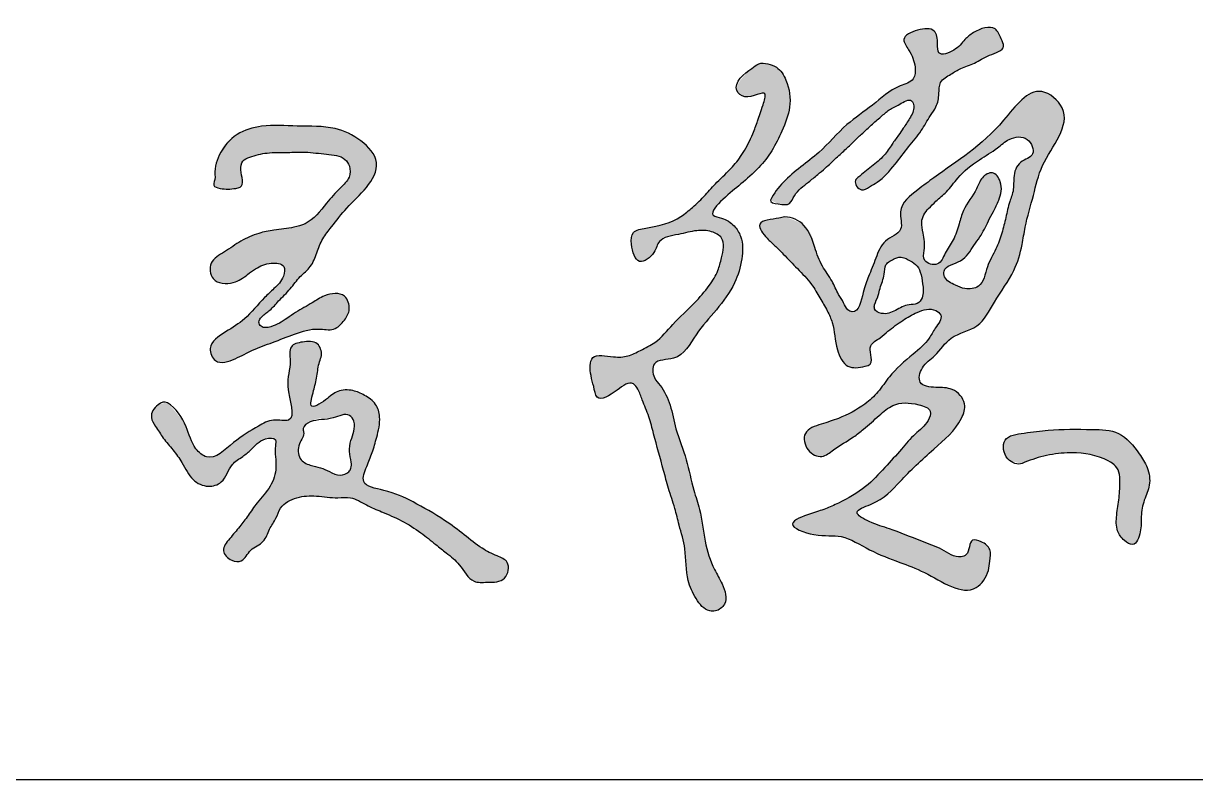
# Model space of a CAD drawing. Extents: x 174641 to 414490, y 73126 to 493158.
# Drawn here: x 276874 to 277976, y 337437 to 338148 of the extents above; entities that cross this region are included whole.
import ezdxf

# ---------------------------------------------------------------- set-up
doc = ezdxf.new("R2010")
doc.units = 0
doc.header["$LTSCALE"] = 1000
doc.header["$MEASUREMENT"] = 0
doc.layers.add('文字和字符', color=7, linetype='Continuous')

msp = doc.modelspace()

# ---------------------------------------------------------------- hatches: boundary and pattern name
at = {"layer": '文字和字符'}
h = msp.add_hatch(color=6, dxfattribs=at)
edge = h.paths.add_edge_path()
edge.add_spline(control_points=[(277576.7, 337981.8), (277576.8, 337982), (277589.9, 338002.5), (277604.6, 338012.3), (277626.7, 338029.6), (277645.4, 338052.3), (277673.6, 338070.7), (277691.2, 338088.1), (277712.5, 338093.2), (277713.1, 338109.6), (277708.6, 338120.6), (277698.1, 338134.9), (277715, 338142.7), (277732.2, 338144.2), (277734, 338130.4), (277733.1, 338116.2), (277751.2, 338122), (277758, 338132), (277769.3, 338141.6), (277787.6, 338147.9), (277792.6, 338134.6), (277798.8, 338123), (277780.7, 338118.2), (277769.6, 338110.4), (277756, 338106.3), (277746, 338099.8), (277734.8, 338093.9), (277735.2, 338080.9), (277733.3, 338070), (277725.3, 338059.4), (277718.4, 338045.9), (277705.9, 338031.6), (277693.4, 338014.6), (277681.3, 338000.7), (277669.8, 337994.6), (277661.3, 337988.4), (277654, 337998.9), (277662.3, 338006.1), (277671.2, 338013.1), (277683.2, 338022.7), (277690.3, 338033.7), (277696.4, 338042.1), (277702, 338050.1), (277707.6, 338058.8), (277712.7, 338067.4), (277708.8, 338078.6), (277697.5, 338071), (277688.3, 338067.5), (277680, 338059.4), (277671.4, 338052.7), (277663.4, 338044.9), (277655.5, 338037.5), (277647.4, 338029.5), (277637.9, 338021.2), (277629.3, 338012.8), (277620.4, 338005.4), (277610.5, 337997.1), (277600.1, 337989.6), (277594.9, 337976.7), (277585.5, 337976.6), (277576.7, 337981.8), (277576.7, 337981.8)], knot_values=[0, 0, 0, 0, 28.666202, 58.974239, 88.991361, 140.445622, 182.443945, 226.361589, 246.003405, 261.159642, 285.403493, 300.064839, 321.637432, 343.335684, 360.576762, 372.35608, 392.086641, 412.248863, 426.515031, 455.165125, 470.118963, 480.655269, 502.385008, 524.571649, 543.872014, 558.543079, 575.923356, 590.530581, 608.177969, 621.720424, 644.672751, 671.428143, 700.314854, 733.307285, 745.026327, 756.27632, 770.758758, 775.879479, 798.783005, 820.418083, 838.303351, 852.974217, 863.749723, 878.985175, 896.219108, 903.438329, 919.617985, 935.209773, 949.206114, 965.758141, 981.234157, 995.661007, 1010.855529, 1028.447768, 1048.105951, 1061.049743, 1076.480099, 1102.025547, 1114.040319, 1128.49753, 1139.678117, 1139.678117, 1139.678117, 1139.678117], degree=3, periodic=0)
h = msp.add_hatch(color=6, dxfattribs=at)
edge = h.paths.add_edge_path()
edge.add_spline(control_points=[(277558.9, 338105.6), (277558.7, 338105.4), (277537.3, 338088), (277555, 338074.7), (277574.9, 338088.4), (277568.5, 338068.1), (277564.9, 338057.4), (277559.2, 338041.7), (277551.8, 338027.1), (277540.4, 338011.5), (277526.8, 337999.9), (277515.3, 337986.3), (277504.2, 337975.5), (277487.1, 337961.3), (277468.3, 337956.5), (277445.6, 337953.4), (277445.3, 337938), (277450.8, 337918.2), (277468.3, 337930.7), (277471.2, 337946.6), (277490.3, 337949.1), (277505.8, 337953.5), (277520.3, 337953.4), (277534.8, 337945.7), (277530.9, 337929), (277527.4, 337914.2), (277518.3, 337899.7), (277503.8, 337883.1), (277485.4, 337866.7), (277471, 337848.4), (277455.2, 337840.8), (277442.4, 337834.3), (277427.7, 337833.7), (277405.7, 337839.2), (277406.9, 337817.8), (277410.5, 337807.2), (277413, 337790), (277431.8, 337802.3), (277445.6, 337813.1), (277453, 337802.6), (277456.4, 337792), (277462.5, 337778.2), (277468.3, 337755.9), (277474.6, 337733.5), (277480.6, 337709.9), (277486.6, 337693.1), (277491.1, 337673.9), (277497.8, 337651.8), (277496.6, 337627.1), (277505.6, 337607.4), (277515.1, 337595), (277526.6, 337594.9), (277537.5, 337603.2), (277532.1, 337620.5), (277521.3, 337637.6), (277514, 337661.8), (277511.7, 337687.4), (277502.9, 337712.2), (277498.3, 337738.2), (277487.4, 337764), (277483.3, 337788.5), (277475.6, 337805), (277465.7, 337815), (277464.8, 337832.9), (277492.9, 337829.5), (277505.5, 337856.7), (277526.3, 337878), (277543, 337901.3), (277550.5, 337925.4), (277551.1, 337945), (277542.3, 337958.7), (277533.3, 337964.7), (277516.9, 337967.3), (277534.9, 337986.1), (277548.3, 337996.2), (277565.5, 338011.5), (277578.6, 338028), (277587.9, 338047.4), (277596.7, 338069.5), (277593.8, 338091.5), (277584.7, 338106.8), (277573.9, 338110), (277566.3, 338111.8), (277559, 338105.6), (277558.9, 338105.6)], knot_values=[0, 0, 0, 0, 34.681641, 48.072065, 74.329964, 88.895095, 111.17035, 128.900452, 156.472867, 179.905372, 208.355087, 230.580725, 254.01719, 273.066721, 321.355231, 338.817261, 354.258199, 378.941826, 401.102047, 416.854172, 443.250134, 467.917341, 487.236589, 502.550058, 528.37671, 545.470375, 568.264653, 597.83009, 637.746529, 670.902739, 692.464096, 710.354936, 729.186846, 756.230528, 779.82652, 794.347921, 809.198107, 836.695152, 859.380582, 868.55181, 883.814404, 907.197348, 930.393917, 979.907693, 1004.230046, 1031.618366, 1054.147615, 1086.172461, 1127.622089, 1153.330618, 1177.300132, 1184.664421, 1199.389772, 1226.047392, 1247.395311, 1286.378592, 1328.318353, 1354.32781, 1395.269823, 1437.957794, 1469.914352, 1498.680239, 1511.344868, 1529.007775, 1555.105752, 1597.804477, 1639.655016, 1682.119963, 1714.682311, 1744.156119, 1760.024332, 1779.437309, 1790.885943, 1814.731193, 1846.001898, 1877.602297, 1905.335657, 1934.233701, 1967.004059, 2002.481722, 2023.475353, 2035.765847, 2047.212297, 2058.363573, 2058.363573, 2058.363573, 2058.363573], degree=3, periodic=0)
h = msp.add_hatch(color=6, dxfattribs=at)
edge = h.paths.add_edge_path()
edge.add_spline(control_points=[(277590, 337965.9), (277590.2, 337965.9), (277614.9, 337958.8), (277617, 337938.4), (277624.3, 337919.8), (277634.6, 337906.7), (277639.4, 337894.1), (277645.5, 337885.9), (277647.8, 337878.9), (277659.2, 337873.7), (277663.2, 337895.3), (277668.8, 337910.3), (277675.8, 337927), (277681.8, 337944.9), (277703.4, 337951.6), (277694.5, 337975.7), (277713.5, 337990.4), (277747.4, 338015.8), (277786.2, 338039.1), (277823.9, 338095.1), (277866.6, 338059.7), (277831.8, 338022.9), (277824.2, 337985.8), (277816.3, 337961), (277813.1, 337937), (277805.6, 337911.8), (277787.6, 337888.9), (277773.7, 337860), (277745.2, 337855.9), (277733.4, 337835.6), (277718.5, 337826.7), (277713.8, 337807.3), (277732.9, 337805), (277748.3, 337806), (277761.9, 337791.7), (277753.7, 337767.5), (277728.5, 337747.1), (277699.1, 337718.8), (277681.5, 337698.1), (277651.3, 337689), (277672.8, 337677), (277691.4, 337672.4), (277715.2, 337661.9), (277737.3, 337654.5), (277750.8, 337644.3), (277764.3, 337648.9), (277762.5, 337664.7), (277776.2, 337660.5), (277784.6, 337654), (277782.6, 337642.8), (277781.7, 337630.1), (277763.8, 337603.8), (277728.3, 337630.3), (277696.5, 337641.6), (277670, 337651.5), (277644, 337668.5), (277621.3, 337664.1), (277586.8, 337676.9), (277614.1, 337687.1), (277627.5, 337690.9), (277645.6, 337699.3), (277665.7, 337710.3), (277683.7, 337729.8), (277698.9, 337746.4), (277711.8, 337762.1), (277723.9, 337770.6), (277729.2, 337785.5), (277710.9, 337791.3), (277693.4, 337792.2), (277677.8, 337778.2), (277666, 337768), (277651.9, 337756.4), (277638.4, 337749.7), (277624.9, 337737.9), (277609.6, 337745.5), (277605.7, 337765.2), (277624.8, 337771.4), (277643.8, 337777.1), (277662.9, 337786.9), (277678.3, 337801.3), (277690.2, 337819.7), (277708, 337834.6), (277724.9, 337848.7), (277730.9, 337861.8), (277740, 337872.1), (277728.6, 337881.2), (277714.5, 337877), (277700.4, 337868.5), (277688.7, 337860.2), (277679.6, 337851.6), (277669.2, 337846.5), (277670.7, 337836.5), (277672.5, 337827.2), (277661.5, 337824.5), (277647.1, 337822.3), (277636.7, 337843.9), (277637.2, 337862.3), (277629.7, 337878.3), (277622.8, 337890), (277614.7, 337904.2), (277601.9, 337917.1), (277590.5, 337929), (277581, 337939), (277572.2, 337945.9), (277560.9, 337963.2), (277577.8, 337963.2), (277589.9, 337965.9), (277590, 337965.9)], knot_values=[0, 0, 0, 0, 27.432872, 59.395361, 85.693134, 109.085552, 128.362609, 140.996926, 151.763291, 157.712951, 186.698752, 208.876995, 234.201156, 260.084919, 284.937489, 307.779824, 344.178191, 370.603449, 488.346466, 550.578274, 584.928952, 664.213103, 704.923077, 747.845979, 770.989275, 806.181381, 854.934517, 893.286489, 930.483071, 961.790102, 984.548855, 1003.508451, 1024.718144, 1046.34914, 1071.076056, 1090.271471, 1144.396456, 1205.241891, 1253.920649, 1274.470919, 1294.501491, 1322.334343, 1367.576566, 1396.031299, 1422.826029, 1429.955148, 1450.476244, 1461.8652, 1477.100741, 1492.069997, 1504.375793, 1531.897919, 1602.108595, 1637.124251, 1679.750326, 1720.374244, 1756.060039, 1787.456838, 1814.277484, 1834.999527, 1853.438436, 1895.015251, 1930.254648, 1962.79728, 1989.05807, 2013.552032, 2026.034617, 2043.218025, 2076.933867, 2099.023719, 2126.230041, 2142.894352, 2174.050972, 2191.234509, 2210.914373, 2232.75608, 2256.675267, 2280.357753, 2319.727615, 2342.899389, 2367.60531, 2410.353703, 2439.962666, 2455.364827, 2473.851128, 2482.49724, 2507.041751, 2528.398061, 2552.516989, 2565.753289, 2581.839762, 2593.467441, 2605.690383, 2613.252568, 2635.359714, 2661.00506, 2697.047344, 2713.801275, 2733.175864, 2753.931383, 2781.462056, 2807.917281, 2823.476427, 2837.489503, 2858.153182, 2884.370537, 2892.288582, 2892.288582, 2892.288582, 2892.288582], degree=3, periodic=0)
edge = h.paths.add_edge_path(flags=16)
edge.add_spline(control_points=[(277725.2, 337973.8), (277725.1, 337973.7), (277716, 337961.4), (277721.3, 337949.2), (277721.8, 337937.3), (277719, 337922.9), (277735.8, 337918.8), (277740.6, 337933.2), (277749.1, 337944.1), (277753.7, 337958.4), (277758.2, 337975.6), (277769.4, 337988.5), (277774.1, 338002.9), (277786, 338010.6), (277795.5, 337996.8), (277792.4, 337983.1), (277786.4, 337971.5), (277780.2, 337960.1), (277775.2, 337948.8), (277765.7, 337936.8), (277758.3, 337922.5), (277738.7, 337920.1), (277740, 337906.4), (277749.7, 337902.2), (277760, 337897.2), (277776.6, 337899.5), (277779.1, 337919.7), (277788.5, 337934.7), (277794.2, 337950.5), (277797.9, 337965.5), (277800.7, 337979.2), (277805.7, 337991.3), (277804.4, 338004.2), (277808.9, 338018.7), (277827.4, 338022.9), (277818.9, 338043.3), (277800.8, 338040.5), (277788.7, 338028.9), (277770.9, 338019), (277754.2, 338006.1), (277742.9, 337989.2), (277734, 337983.2), (277725.3, 337973.8), (277725.2, 337973.8)], knot_values=[0, 0, 0, 0, 19.744507, 34.157131, 56.912893, 69.911234, 87.399526, 104.154629, 124.530072, 146.715715, 165.190697, 198.370593, 214.639562, 229.161561, 244.798567, 268.894407, 285.44538, 299.384274, 322.908118, 336.418052, 363.110061, 388.511726, 395.681319, 413.735699, 426.886572, 444.721671, 472.606193, 498.451489, 520.637008, 541.419327, 562.830776, 579.059192, 594.65128, 616.732747, 635.831876, 655.966223, 679.349301, 698.350322, 726.390651, 763.332051, 786.837613, 805.134121, 818.66464, 818.66464, 818.66464, 818.66464], degree=3, periodic=0)
edge = h.paths.add_edge_path(flags=16)
edge.add_spline(control_points=[(277693.5, 337926.8), (277693.4, 337926.8), (277682.3, 337921.7), (277684.8, 337910.2), (277679.6, 337901.2), (277678.2, 337891), (277674.4, 337885.4), (277673.7, 337877.7), (277683.3, 337873.4), (277694.5, 337877.6), (277704.4, 337884.3), (277714.8, 337883), (277721.1, 337891.6), (277719.7, 337902.5), (277718.4, 337913.4), (277713.5, 337921.8), (277705.5, 337925.7), (277700.2, 337929.6), (277693.5, 337926.9), (277693.5, 337926.8)], knot_values=[0, 0, 0, 0, 14.292967, 26.663458, 46.005146, 55.397894, 68.805265, 74.060786, 84.885427, 103.559239, 122.783611, 133.392057, 143.205535, 161.756698, 177.271697, 189.090572, 200.297464, 212.920328, 218.424594, 218.424594, 218.424594, 218.424594], degree=3, periodic=0)
h = msp.add_hatch(color=6, dxfattribs=at)
edge = h.paths.add_edge_path()
edge.add_spline(control_points=[(277054.4, 338003.2), (277054.3, 338003.4), (277056.7, 338030.2), (277073.5, 338044.2), (277101.2, 338053.8), (277132.2, 338050.2), (277165.1, 338052.2), (277191.4, 338039.6), (277212, 338017.7), (277197.1, 337991.5), (277178.4, 337976.1), (277165.8, 337958.7), (277154.9, 337945.6), (277149.9, 337932.3), (277145.2, 337918.7), (277133.5, 337910.1), (277125.4, 337897.6), (277114.7, 337888.2), (277106.7, 337878.1), (277099, 337873.6), (277094.3, 337867.5), (277098.3, 337861), (277110.1, 337862.8), (277119.9, 337869), (277132.2, 337877.8), (277144.6, 337884.1), (277157.9, 337893.3), (277176.9, 337896.1), (277182.3, 337879.2), (277176.1, 337868.1), (277166.1, 337858.1), (277148.3, 337862.3), (277129.2, 337856), (277109.2, 337848.1), (277089.7, 337841.3), (277074.4, 337832.4), (277054.5, 337825.6), (277046.2, 337846.7), (277065.2, 337858.4), (277084.2, 337870.1), (277097, 337886.8), (277110.4, 337899.1), (277118.9, 337907.3), (277121, 337922), (277104.9, 337923.2), (277094.1, 337918.8), (277083.4, 337910.5), (277071.6, 337902.1), (277050.4, 337903.4), (277048.2, 337924.9), (277064.3, 337933.3), (277078.2, 337943.7), (277094.2, 337950.7), (277111.2, 337954.1), (277125.9, 337955.3), (277145, 337960.4), (277157.4, 337977), (277170.2, 337991.7), (277181.4, 338001.8), (277181.9, 338013.2), (277174.8, 338023.7), (277158, 338024.8), (277140.4, 338027.5), (277121.6, 338026.3), (277103.9, 338026.8), (277090, 338023.6), (277079.1, 338018.9), (277077.5, 338007.7), (277082.9, 337994.4), (277069.9, 337991.9), (277062.7, 337992.1), (277050.5, 337994), (277054.4, 338003.1), (277054.4, 338003.2)], knot_values=[0, 0, 0, 0, 29.30094, 65.038017, 98.639858, 145.229586, 194.795516, 232.114749, 266.925891, 301.913022, 339.267477, 370.852415, 390.177296, 409.795645, 429.660369, 448.333163, 468.729795, 490.881928, 507.437968, 521.157629, 529.07634, 535.254347, 547.876184, 571.501508, 585.319952, 610.337259, 628.877614, 654.734455, 672.908705, 688.379255, 706.720612, 726.29753, 758.239497, 788.950264, 816.810279, 842.152582, 868.097908, 885.262369, 914.728674, 944.648733, 982.813695, 999.650213, 1020.22886, 1032.723569, 1049.493141, 1071.095002, 1083.923681, 1105.362623, 1132.075217, 1152.211283, 1174.931511, 1200.704595, 1226.158921, 1246.312234, 1272.681377, 1287.962092, 1326.688213, 1353.277295, 1371.722858, 1386.128581, 1396.514529, 1421.520631, 1449.460288, 1472.518928, 1499.291724, 1522.558099, 1533.076665, 1544.456492, 1567.099854, 1573.093813, 1593.678612, 1602.883204, 1613.437455, 1613.437455, 1613.437455, 1613.437455], degree=3, periodic=0)
h = msp.add_hatch(color=6, dxfattribs=at)
edge = h.paths.add_edge_path()
edge.add_spline(control_points=[(277009.5, 337791.2), (277009.8, 337791), (277031, 337769), (277032.3, 337750.5), (277051.1, 337733.8), (277072.1, 337755.9), (277091.3, 337766.9), (277108, 337777), (277133.5, 337770.1), (277118.3, 337807.4), (277126.6, 337825.4), (277123.1, 337845.2), (277137.5, 337848.9), (277151.4, 337849.7), (277155.7, 337837.2), (277151.3, 337827.5), (277150.6, 337816.1), (277147.4, 337804.1), (277145.1, 337795.8), (277143, 337783.8), (277160.2, 337794.5), (277168.4, 337803.3), (277183.7, 337803.8), (277195.3, 337798.1), (277206.4, 337791), (277210.6, 337775.4), (277206.7, 337760.2), (277202.4, 337744.3), (277197.1, 337731.9), (277189.7, 337712.9), (277218.4, 337708.7), (277241.4, 337697.9), (277267.5, 337683.2), (277288.1, 337667.6), (277303.8, 337654.6), (277317.5, 337647.6), (277332.5, 337642.3), (277328.3, 337622), (277311.6, 337622.7), (277294.1, 337621.4), (277285.7, 337639.1), (277272.8, 337649.1), (277260.5, 337658.9), (277247.2, 337669.9), (277230.2, 337680.5), (277212.4, 337688.2), (277196.3, 337694.6), (277183.5, 337703.3), (277166.9, 337701), (277150.3, 337704), (277131.3, 337703.4), (277115.9, 337695.2), (277111.9, 337681.8), (277104.9, 337672.5), (277101.1, 337658.8), (277086.7, 337654.7), (277081.4, 337641), (277068.6, 337642.2), (277058.7, 337652.2), (277068.9, 337664.4), (277077.1, 337674.1), (277085.9, 337685.5), (277092.7, 337696), (277100.3, 337704.7), (277108.3, 337714.7), (277113.4, 337731.4), (277109.7, 337744.9), (277112.5, 337758.6), (277097.1, 337757.8), (277090.3, 337748.4), (277080, 337740.1), (277067.5, 337732.8), (277063.9, 337715.9), (277046.9, 337711), (277031.3, 337718.3), (277024.5, 337733.9), (277014.9, 337746.9), (277005.6, 337757.5), (276999.2, 337767.8), (276992.5, 337778.3), (276996.7, 337790.2), (277009.4, 337791.2), (277009.5, 337791.2)], knot_values=[0, 0, 0, 0, 39.878613, 71.084001, 88.571602, 128.557403, 167.51423, 188.674821, 208.323573, 251.533868, 286.022948, 304.040745, 319.866458, 339.38013, 355.294206, 363.866941, 383.035676, 402.399015, 414.36713, 422.122541, 442.348267, 461.81608, 481.686971, 497.958095, 516.551099, 533.839574, 560.727072, 581.394562, 601.159722, 620.894041, 649.426299, 690.673374, 738.289465, 770.144861, 799.264352, 821.404135, 836.808472, 857.647162, 880.926807, 898.121658, 926.751504, 950.035011, 967.352307, 991.998193, 1021.862108, 1050.46209, 1072.140687, 1094.880373, 1111.335022, 1139.52005, 1164.970822, 1190.259232, 1204.665599, 1221.240117, 1239.017221, 1259.177234, 1277.618397, 1289.978389, 1306.483927, 1324.261031, 1344.706721, 1362.799886, 1383.241029, 1396.927367, 1410.79459, 1436.58756, 1464.687551, 1472.224323, 1485.322698, 1508.470744, 1522.732623, 1540.039638, 1566.844928, 1584.840343, 1605.723939, 1632.903668, 1653.059236, 1673.030566, 1691.341619, 1704.216169, 1722.92022, 1735.167177, 1735.167177, 1735.167177, 1735.167177], degree=3, periodic=0)
edge = h.paths.add_edge_path(flags=16)
edge.add_spline(control_points=[(277137.2, 337766.9), (277137.3, 337767), (277148.9, 337780.2), (277162.5, 337772.9), (277179.2, 337783.2), (277186.1, 337773.1), (277185.2, 337764.3), (277181.7, 337755.4), (277179.8, 337745.2), (277182.6, 337736.9), (277182.6, 337730.1), (277179.4, 337724.7), (277171.1, 337721.9), (277162.3, 337726.1), (277153.3, 337730.5), (277143.4, 337731.9), (277132, 337737.9), (277132.2, 337753.4), (277138.6, 337759), (277137.2, 337766.9), (277137.2, 337766.9)], knot_values=[0, 0, 0, 0, 12.518583, 43.117128, 64.43384, 73.999097, 86.909074, 99.916825, 114.388405, 128.459585, 136.124934, 141.701946, 153.518143, 168.483557, 180.957273, 194.904784, 210.427714, 229.577537, 246.211116, 250.540926, 250.540926, 250.540926, 250.540926], degree=3, periodic=0)
h = msp.add_hatch(color=6, dxfattribs=at)
edge = h.paths.add_edge_path()
edge.add_spline(control_points=[(277813.3, 337734.2), (277813.5, 337734.3), (277836.6, 337743.2), (277858.4, 337744.6), (277884.3, 337742.7), (277904.1, 337731.3), (277905.4, 337716.1), (277904.5, 337702), (277901.8, 337686.3), (277901.1, 337671.3), (277907.9, 337662.2), (277919.3, 337654.4), (277925.7, 337671.1), (277924.4, 337684.4), (277927.3, 337699.7), (277934.5, 337714), (277931.8, 337730.3), (277921.4, 337746.7), (277906.1, 337765.5), (277873.1, 337766.4), (277843.4, 337766.4), (277817.1, 337762.9), (277793.9, 337760.3), (277793.7, 337736), (277813.2, 337734.1), (277813.3, 337734.2)], knot_values=[0, 0, 0, 0, 27.563865, 56.695241, 102.242536, 124.004216, 136.411448, 158.63331, 179.899671, 199.3513, 213.673571, 224.845605, 243.023995, 261.921703, 282.270986, 301.572813, 323.389476, 342.524862, 378.241957, 410.829433, 464.696782, 494.311037, 519.262799, 542.254368, 560.867544, 560.867544, 560.867544, 560.867544], degree=3, periodic=0)

# ---------------------------------------------------------------- linework, layer by layer
msp.add_line((270741.1, 337436.9), (278741.1, 337436.9))
at = {"layer": '文字和字符', "color": 6}
for points, start_tangent, end_tangent in [([(277576.7, 337981.8), (277588.7, 337998.6), (277605.1, 338013), (277622, 338026.6), (277648.4, 338052.7), (277672.4, 338071.1), (277698.4, 338089.1), (277710.8, 338095.9), (277712.4, 338106.7), (277706.4, 338123.1), (277702, 338132.7), (277714.8, 338141.5), (277730.5, 338140.7), (277733.7, 338128.7), (277734.9, 338120.3), (277748.9, 338122.7), (277759.4, 338132.7), (277767.4, 338139.2), (277787.7, 338142.7), (277793.3, 338133.5), (277795.7, 338126.3), (277782.5, 338117.9), (277768.3, 338110.6), (277755.4, 338105.4), (277746.2, 338100.2), (277736.5, 338092.3), (277734.9, 338081.9), (277732.1, 338069.5), (277726.9, 338061.2), (277718.3, 338047.1), (277706.4, 338031.8), (277693.6, 338015.4), (277676.8, 337998.6), (277669.6, 337994.2), (277662, 337991.4), (277656.4, 338000.2), (277658.8, 338003), (277671.6, 338013.4), (277683.2, 338023.8), (277690.8, 338034.2), (277697, 338042.9), (277701.4, 338049.3), (277707.3, 338058.5), (277711.2, 338070.3), (277709.2, 338075.1), (277698, 338071.9), (277688.1, 338066.6), (277680.4, 338060.1), (277671.3, 338052.3), (277663.2, 338044.7), (277655.6, 338037.6), (277647.7, 338030), (277638.4, 338021.4), (277628, 338011.8), (277620.9, 338005.8), (277612.3, 337998.7), (277599.1, 337985.8), (277594.3, 337978.6), (277583.9, 337978.2), (277576.7, 337981.8)], (0.427331, 0.904095), (0.427331, 0.904095)), ([(277558.9, 338105.6), (277544.9, 338084.8), (277552.5, 338078.9), (277571.3, 338081.6), (277569.5, 338071.3), (277564.4, 338056.1), (277559.9, 338044.1), (277550.8, 338026.4), (277540.7, 338012.9), (277526.1, 337998.5), (277515.3, 337986.7), (277503.2, 337974.9), (277492.4, 337966.4), (277459.4, 337955.4), (277447.6, 337951.2), (277445.9, 337940.2), (277453.5, 337924.1), (277467, 337932.6), (277472.1, 337942.7), (277489.9, 337949.5), (277507.3, 337953), (277521.2, 337952), (277530.5, 337946.1), (277530.5, 337927.5), (277527.1, 337915.6), (277518.9, 337901.4), (277505.1, 337885.2), (277484.8, 337864.9), (277467.9, 337848), (277454.3, 337840.4), (277442.5, 337835.3), (277428.9, 337834.4), (277409.5, 337833.6), (277407.8, 337816.7), (277410.3, 337806.5), (277413.7, 337796.4), (277432.3, 337803.1), (277447.6, 337809), (277451.8, 337804), (277456, 337793.8), (277462.1, 337778.1), (277466.7, 337762), (277476, 337727.6), (277480.7, 337710.7), (277486.6, 337691.9), (277490.7, 337676.2), (277496, 337653.7), (277499.2, 337624), (277506.6, 337607), (277519.4, 337595.4), (277524.7, 337595.4), (277533.2, 337601.7), (277531.1, 337620.8), (277523.9, 337634.4), (277515.1, 337661.1), (277509.8, 337690.9), (277504.5, 337708.9), (277497.3, 337737.5), (277487.7, 337766.7), (277482.1, 337789), (277472.7, 337807.5), (277467.4, 337814.9), (277467.4, 337827.7), (277485.4, 337833), (277506.6, 337855.2), (277525.7, 337878.6), (277542.7, 337904), (277549.6, 337926.5), (277548.4, 337947.7), (277542.4, 337957.4), (277530.5, 337964.8), (277522.7, 337967.6), (277531.7, 337982.3), (277548.8, 337996.9), (277565.5, 338012.4), (277577.8, 338028.2), (277587.3, 338046.7), (277594.5, 338069.2), (277591.1, 338094.5), (277582.1, 338106.7), (277573.9, 338109.9), (277565.6, 338109.9), (277558.9, 338105.6)], (-0.854695, -0.51913), (-0.854695, -0.51913)), ([(277590, 337965.9), (277608, 337957.9), (277618.2, 337937.2), (277625.4, 337919.7), (277634.4, 337905.4), (277640.6, 337893), (277645.3, 337885.2), (277649.4, 337878.6), (277653.3, 337876.8), (277663.7, 337894.9), (277668.8, 337910), (277675.6, 337927), (277684.7, 337943.2), (277698.8, 337954.3), (277698.8, 337970.8), (277715, 337991.4), (277730.2, 338002.8), (277795.7, 338056.8), (277831.5, 338083.8), (277850.8, 338068.4), (277832.4, 338014.3), (277823.7, 337986.2), (277816, 337956.3), (277813.1, 337939.9), (277805.4, 337915.7), (277787, 337885.8), (277770.6, 337863.5), (277746.4, 337851.9), (277730.9, 337835.5), (277719.3, 337823.9), (277717.4, 337810.4), (277731.9, 337805.6), (277747.4, 337803.6), (277759, 337790.1), (277756.1, 337776.6), (277730, 337747.6), (277698.4, 337717.2), (277670.7, 337695.6), (277657.9, 337688.2), (277669.4, 337679.4), (277688.3, 337672.7), (277718.7, 337661), (277737.6, 337653.1), (277755.7, 337646.4), (277760.5, 337648.4), (277766.5, 337661.9), (277774.6, 337660.5), (277782.7, 337653.1), (277782.7, 337642.3), (277781.4, 337633.6), (277769.9, 337617.4), (277721.3, 337631.5), (277698, 337641.1), (277669.7, 337653), (277643.1, 337665.3), (277617.4, 337667.3), (277597.2, 337677.4), (277614.1, 337686.8), (277628.2, 337691.5), (277640.4, 337696.9), (277666, 337712.4), (277684.1, 337730.3), (277699.8, 337747.7), (277712.6, 337761.7), (277724.7, 337774.5), (277726.7, 337783.2), (277715.9, 337789.3), (277691.7, 337788.6), (277678.8, 337779.2), (277664, 337766.4), (277654.5, 337759), (277635.7, 337746.8), (277624.9, 337740.8), (277612, 337746.8), (277609.3, 337762.3), (277624.2, 337771.1), (277640.4, 337776.5), (277665.3, 337790), (277677.5, 337801.4), (277688.3, 337815.6), (277710.6, 337836.8), (277725.7, 337851.9), (277731.4, 337861.4), (277736.6, 337873.7), (277732, 337877.9), (277714.4, 337876.2), (277701, 337868.6), (277687, 337858.4), (277679.6, 337852.3), (277670.8, 337844.8), (277670.8, 337836.4), (277670.4, 337827.6), (277665.4, 337825.5), (277649.4, 337825.5), (277639.4, 337841), (277634.6, 337866.5), (277629.9, 337877.6), (277623, 337889.8), (277615.1, 337902.5), (277601.8, 337917.3), (277588.6, 337931), (277580.7, 337938.9), (277573.3, 337945.8), (277566.4, 337959), (277584.4, 337964.8), (277590, 337965.9)], (0.998657, 0.051807), (0.998657, 0.051807)), ([(277054.4, 338003.2), (277058.3, 338024), (277075.1, 338043.4), (277098.1, 338051.2), (277131.6, 338051.3), (277167.3, 338049), (277191.5, 338037.4), (277206.2, 338017), (277196.7, 337993.7), (277178.1, 337974.2), (277163.8, 337956.5), (277155.6, 337945.3), (277150, 337932.3), (277143.9, 337919.3), (277134.4, 337909.8), (277125.1, 337898.4), (277114.1, 337886.9), (277105.9, 337878.3), (277098.2, 337872), (277095.5, 337867), (277097.6, 337863.1), (277106.7, 337862.7), (277121.9, 337870.5), (277130.1, 337876.1), (277145.7, 337885.2), (277157.3, 337891.7), (277176, 337891.4), (277180.5, 337879.1), (277176, 337868.9), (277165.8, 337860.5), (277151.7, 337860.5), (277129.1, 337855.7), (277108.4, 337847.9), (277089.7, 337840.6), (277073.3, 337832.6), (277054.7, 337830.8), (277049.9, 337842.2), (277064.3, 337857.8), (277082, 337870.1), (277100.9, 337890.1), (277109.7, 337898.5), (277118.6, 337910.3), (277118.9, 337919.3), (277107.2, 337922.3), (277092.5, 337917.2), (277085, 337911.8), (277071.5, 337904.3), (277052.6, 337907.9), (277050.8, 337922.3), (277063.1, 337933.1), (277078.7, 337943.2), (277095.5, 337950.5), (277109.7, 337953.5), (277128.5, 337956.2), (277139, 337959.5), (277159.2, 337978.8), (277172, 337993), (277180.3, 338003.4), (277180.6, 338013.8), (277176.5, 338020), (277159.1, 338024.9), (277139.1, 338026.8), (277122.5, 338026.6), (277103.2, 338026), (277086.9, 338022.1), (277080.4, 338018.3), (277078.6, 338010.2), (277078, 337993.9), (277073.8, 337992.8), (277059, 337992.8), (277053.1, 337995.7), (277054.4, 338003.2)], (-0.158954, 0.987286), (-0.158954, 0.987286)), ([(277725.2, 337973.8), (277718.7, 337961.1), (277720.1, 337950.8), (277721, 337934.5), (277721.5, 337925.1), (277733.6, 337921.8), (277740.7, 337931.7), (277748.2, 337944.3), (277753.8, 337959.3), (277758, 337971.9), (277770.2, 337992.5), (277775.8, 338002.8), (277785.1, 338007.4), (277792.6, 337999), (277791.2, 337981.7), (277786.1, 337971), (277781.4, 337962.1), (277773.4, 337947.1), (277767.8, 337939.2), (277755.2, 337924.7), (277739.7, 337914.8), (277740.2, 337909.7), (277750.5, 337901.7), (277759.4, 337898.5), (277772, 337900.8), (277780.5, 337919), (277788.4, 337935.9), (277794, 337950.8), (277797.8, 337965.3), (277801.5, 337980.3), (277804.8, 337991.5), (277805.3, 338002.8), (277811.8, 338017.3), (277823, 338025.2), (277817.9, 338038.8), (277801, 338038.8), (277789.9, 338030.8), (277773, 338019.7), (277752.7, 338002.5), (277741.9, 337989.5), (277732, 337980.7), (277725.2, 337973.8)], (-0.702795, -0.711393), (-0.702795, -0.711393)), ([(277693.5, 337926.8), (277685.1, 337920.9), (277683.5, 337912.1), (277679.5, 337898.7), (277677.9, 337892.2), (277674.4, 337883.2), (277674.4, 337879.4), (277680.9, 337875.2), (277694.1, 337878), (277706.9, 337883.4), (277714.4, 337884.4), (277719, 337889.8), (277719.6, 337903.1), (277717.4, 337914.1), (277712.9, 337921.3), (277706.1, 337925.7), (277697.3, 337928), (277693.5, 337926.8)], (-0.905829, -0.423645), (-0.905829, -0.423645)), ([(277009.5, 337791.2), (277027.2, 337768.6), (277036.4, 337748), (277046.3, 337740.3), (277071.8, 337753.7), (277095.2, 337769.3), (277109.3, 337774.9), (277123.5, 337774.9), (277122.8, 337806.1), (277124.9, 337830.8), (277126.1, 337843.8), (277136.5, 337848.3), (277150.5, 337846.5), (277154.3, 337835.7), (277152.6, 337829.8), (277150.1, 337816.2), (277147, 337802.6), (277144.9, 337794.2), (277144.6, 337788.7), (277158.2, 337793.9), (277169.7, 337801.9), (277184, 337802.6), (277194.8, 337798.1), (277205.3, 337789.7), (277209.1, 337777.9), (277206.3, 337758.7), (277202.1, 337744.4), (277196.9, 337731.1), (277194.1, 337717.2), (277212.9, 337708.8), (277240.5, 337697.9), (277270.2, 337680.6), (277288.6, 337667), (277305.4, 337654.4), (277319.6, 337647.1), (277329, 337641.1), (277326.5, 337626.3), (277310.2, 337622.4), (277297.8, 337623.4), (277284, 337638.7), (277271.7, 337650), (277261.9, 337657.8), (277247.9, 337668.8), (277229.7, 337680.2), (277210.9, 337688.7), (277196.7, 337695.1), (277181.7, 337701.9), (277169.9, 337701.9), (277149.6, 337703.4), (277131.3, 337701.9), (277116, 337692), (277111.6, 337682.6), (277105.6, 337672.3), (277099.7, 337660.9), (277087.9, 337652.5), (277079, 337642.6), (277070.1, 337643.1), (277062.2, 337652), (277068.1, 337663.4), (277077.5, 337674.7), (277085.4, 337685.1), (277093.9, 337697.1), (277100.2, 337704.7), (277106.1, 337712.7), (277111.6, 337730.5), (277111.1, 337750.8), (277111.1, 337756.2), (277101.7, 337757.2), (277088.3, 337747.2), (277080.4, 337740.7), (277070.6, 337733), (277060.2, 337716.7), (277047.8, 337712.7), (277034, 337718.7), (277023.1, 337735), (277014.7, 337746.8), (277005.7, 337758), (276998.4, 337769), (276994.5, 337777.4), (277000.9, 337789.3), (277009.5, 337791.2)], (0.847727, -0.530433), (0.847727, -0.530433)), ([(277137.2, 337766.9), (277143.8, 337773.1), (277165.5, 337776.9), (277180.7, 337779.3), (277184.8, 337773.8), (277184.8, 337764.5), (277182.1, 337755.6), (277180.7, 337745.2), (277182.4, 337735.2), (277182.1, 337729.7), (277180, 337726.3), (277172.1, 337723.2), (277161.8, 337726.4), (277153.5, 337730), (277143.8, 337732.5), (277134.5, 337738.7), (277133.8, 337752.5), (277137.6, 337763.8), (277137.2, 337766.9)], (0.146784, 0.989169), (0.146784, 0.989169)), ([(277813.3, 337734.2), (277833.4, 337741), (277855.5, 337744), (277890.1, 337738.4), (277903.3, 337728.2), (277905, 337718.8), (277904.2, 337701.8), (277902, 337685.6), (277902.9, 337670.7), (277909.3, 337661.7), (277917, 337657.9), (277924.2, 337669.8), (277925.1, 337684.3), (277928, 337699.7), (277932.7, 337713.7), (277930.6, 337730.3), (277923.3, 337743.1), (277903.7, 337762.3), (277879, 337766.1), (277837.6, 337765.3), (277815, 337762.7), (277797.1, 337755.9), (277799.7, 337738.4), (277813.3, 337734.2)], (0.929554, 0.368687), (0.929554, 0.368687))]:
    msp.add_spline(points, degree=3, dxfattribs=dict(at, start_tangent=start_tangent, end_tangent=end_tangent))

doc.saveas('drawing.dxf')
